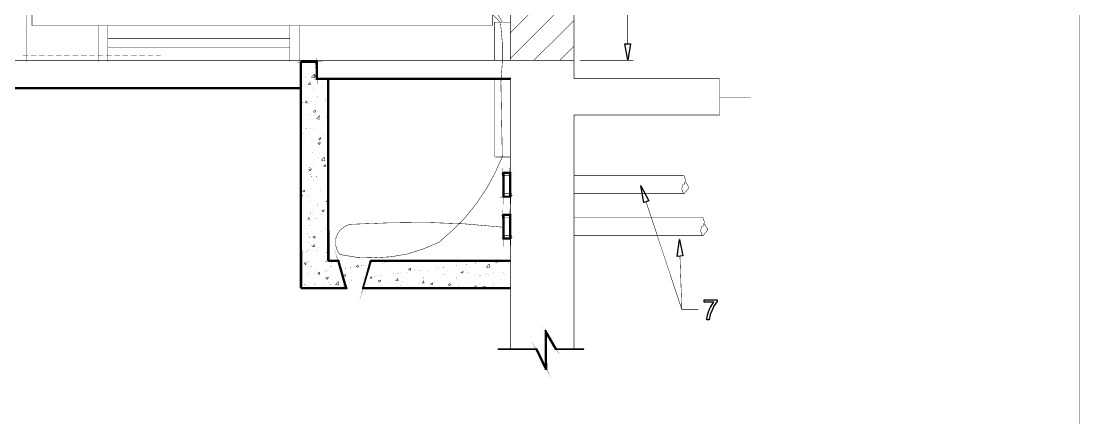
# Model space of a CAD drawing. Extents: x 0 to 210, y 0 to 297.
# Drawn here: x 115.1 to 210.4, y 130.5 to 166.2 of the extents above; entities that cross this region are included whole.
import ezdxf

# ---------------------------------------------------------------- set-up
doc = ezdxf.new("R2010")
doc.units = 0
doc.header["$MEASUREMENT"] = 0
for name, color, linetype in [('C00-00-00-BLACK', 7, 'Continuous'), ('C00-7E-FF', 150, 'Continuous'), ('CFF-00-00', 1, 'Continuous'), ('CFF-7E-00', 30, 'Continuous')]:
    doc.layers.add(name, color=color, linetype=linetype)

msp = doc.modelspace()

# ---------------------------------------------------------------- linework, layer by layer
at = {"layer": 'C00-00-00-BLACK', "const_width": 0.04233}
for points in [[(0.04272, -0.38861), (210.36, -0.38861), (210.36, 296.883), (0.04272, 296.883), (0.04272, -0.38861)], [(157.514, 165.775), (116.08, 165.775), (116.08, 204.517), (157.514, 204.517), (157.514, 165.775)], [(141.653, 160.985), (141.737, 160.985), (141.653, 162.471), (141.653, 160.985)], [(141.653, 162.471), (141.737, 162.555), (140.295, 162.471), (141.653, 162.471)], [(140.338, 162.512), (140.252, 162.512), (140.338, 142.165), (140.338, 162.512)], [(140.252, 162.512), (140.338, 142.165), (140.252, 142.165), (140.252, 162.512)], [(141.737, 162.555), (140.295, 162.471), (140.295, 162.555), (141.737, 162.555)], [(141.737, 160.985), (141.653, 162.471), (141.737, 162.555), (141.737, 160.985)], [(159.129, 160.944), (159.129, 161.028), (141.695, 160.944), (159.129, 160.944)], [(159.129, 161.028), (141.695, 160.944), (141.695, 161.028), (159.129, 161.028)], [(140.295, 160.096), (140.295, 160.182), (106.707, 160.096), (140.295, 160.096)], [(140.295, 160.182), (106.707, 160.096), (106.707, 160.182), (140.295, 160.182)], [(142.798, 160.985), (142.714, 160.985), (142.798, 144.624), (142.798, 160.985)], [(142.714, 160.985), (142.798, 144.624), (142.714, 144.624), (142.714, 160.985)], [(158.448, 150.347), (158.534, 150.432), (158.448, 152.55), (158.448, 150.347)], [(159.083, 152.466), (159.17, 150.347), (159.083, 150.432), (159.083, 152.466)], [(158.534, 152.466), (159.17, 152.55), (159.083, 152.466), (158.534, 152.466)], [(158.448, 152.55), (158.534, 152.466), (159.17, 152.55), (158.448, 152.55)], [(158.534, 150.432), (158.448, 152.55), (158.534, 152.466), (158.534, 150.432)], [(159.17, 152.55), (159.083, 152.466), (159.17, 150.347), (159.17, 152.55)], [(159.17, 150.347), (159.083, 150.432), (158.448, 150.347), (159.17, 150.347)], [(159.083, 150.432), (158.448, 150.347), (158.534, 150.432), (159.083, 150.432)], [(158.448, 146.574), (158.534, 146.659), (158.448, 148.778), (158.448, 146.574)], [(159.083, 148.693), (159.17, 146.574), (159.083, 146.659), (159.083, 148.693)], [(158.534, 148.693), (159.17, 148.778), (159.083, 148.693), (158.534, 148.693)], [(158.448, 148.778), (158.534, 148.693), (159.17, 148.778), (158.448, 148.778)], [(158.534, 146.659), (158.448, 148.778), (158.534, 148.693), (158.534, 146.659)], [(159.17, 148.778), (159.083, 148.693), (159.17, 146.574), (159.17, 148.778)], [(159.17, 146.574), (159.083, 146.659), (158.448, 146.574), (159.17, 146.574)], [(159.083, 146.659), (158.448, 146.574), (158.534, 146.659), (159.083, 146.659)], [(143.605, 144.624), (144.41, 142.124), (144.282, 142.208), (143.605, 144.624)], [(143.648, 144.581), (143.648, 144.666), (142.756, 144.581), (143.648, 144.581)], [(143.648, 144.666), (142.756, 144.581), (142.756, 144.666), (143.648, 144.666)], [(143.69, 144.624), (143.605, 144.624), (144.41, 142.124), (143.69, 144.624)], [(145.894, 142.208), (146.531, 144.624), (146.616, 144.624), (145.894, 142.208)], [(145.809, 142.124), (145.894, 142.208), (146.531, 144.624), (145.809, 142.124)], [(159.129, 144.581), (159.129, 144.666), (146.574, 144.581), (159.129, 144.581)], [(159.129, 144.666), (146.574, 144.581), (146.574, 144.666), (159.129, 144.666)], [(144.41, 142.124), (144.282, 142.208), (140.295, 142.124), (144.41, 142.124)], [(144.282, 142.208), (140.295, 142.124), (140.295, 142.208), (144.282, 142.208)], [(159.129, 142.208), (145.809, 142.124), (145.894, 142.208), (159.129, 142.208)], [(159.129, 142.124), (159.129, 142.208), (145.809, 142.124), (159.129, 142.124)], [(163.155, 136.654), (163.24, 136.697), (162.393, 138.012), (163.155, 136.654)], [(163.24, 136.697), (162.393, 138.012), (162.308, 138.351), (163.24, 136.697)], [(162.393, 138.012), (162.308, 138.351), (162.393, 134.831), (162.393, 138.012)], [(162.308, 138.351), (162.393, 134.831), (162.308, 134.831), (162.308, 138.351)], [(162.308, 134.831), (162.393, 134.874), (161.417, 136.654), (162.308, 134.831)], [(161.417, 136.654), (161.502, 136.697), (158.025, 136.654), (161.417, 136.654)], [(161.502, 136.697), (158.025, 136.654), (158.025, 136.697), (161.502, 136.697)], [(162.393, 134.874), (161.417, 136.654), (161.502, 136.697), (162.393, 134.874)], [(165.743, 136.697), (163.155, 136.654), (163.24, 136.697), (165.743, 136.697)], [(165.743, 136.654), (165.743, 136.697), (163.155, 136.654), (165.743, 136.654)]]:
    msp.add_lwpolyline(points, close=True, dxfattribs=at)
for points in [[(159.129, 162.639), (159.129, 231.309)], [(164.853, 160.985), (164.853, 231.309)], [(106.579, 204.517), (115.612, 204.517), (115.612, 162.512)], [(159.129, 162.639), (159.129, 179.975)], [(159.129, 165.097), (164.853, 170.863)], [(159.129, 162.808), (164.853, 168.531)], [(116.08, 165.775), (157.514, 165.775)], [(122.102, 165.775), (122.102, 162.512)], [(122.907, 165.775), (122.907, 162.512)], [(139.28, 162.512), (139.28, 165.775)], [(140.126, 162.512), (140.126, 165.775)], [(157.686, 166.072), (157.686, 162.639)], [(159.129, 166.072), (157.686, 166.072)], [(158.279, 160.648), (158.405, 162.428), (158.405, 164.251), (158.237, 166.072)], [(161.247, 162.639), (164.853, 166.201)], [(122.907, 164.589), (139.28, 164.589)], [(163.581, 162.639), (164.853, 163.909)], [(115.232, 163.105), (115.739, 163.105)], [(115.997, 163.105), (116.462, 163.105)], [(116.716, 163.105), (117.224, 163.105)], [(117.481, 163.105), (117.988, 163.105)], [(118.243, 163.105), (118.75, 163.105)], [(118.965, 163.105), (119.473, 163.105)], [(119.727, 163.105), (120.237, 163.105)], [(120.492, 163.105), (120.999, 163.105)], [(121.254, 163.105), (121.722, 163.105)], [(121.976, 163.105), (122.484, 163.105)], [(122.738, 163.105), (123.248, 163.105)], [(122.907, 163.783), (139.28, 163.783)], [(123.503, 163.105), (124.01, 163.105)], [(124.222, 163.105), (124.733, 163.105)], [(124.987, 163.105), (125.495, 163.105)], [(125.749, 163.105), (126.258, 163.105)], [(126.514, 163.105), (126.979, 163.105)], [(127.233, 163.105), (127.659, 163.105)], [(48.5193, 162.639), (164.853, 162.639)], [(140.891, 162.428), (140.933, 162.428)], [(141.569, 162.002), (141.61, 162.002)], [(157.686, 162.639), (159.129, 162.639)], [(140.678, 161.113), (140.721, 161.113)], [(141.23, 161.113), (141.483, 161.41)], [(141.23, 161.113), (141.526, 161.071)], [(141.441, 161.24), (141.653, 161.324)], [(141.441, 161.24), (141.569, 161.155)], [(141.526, 161.071), (141.483, 161.41)], [(141.569, 161.155), (141.653, 161.324)], [(106.707, 160.139), (140.295, 160.139)], [(140.933, 160.478), (141.103, 160.648)], [(140.933, 160.478), (141.144, 160.435)], [(141.144, 160.435), (141.103, 160.648)], [(141.144, 160.689), (141.187, 160.689)], [(141.271, 160.096), (141.314, 160.096)], [(141.526, 160.901), (141.569, 160.901)], [(142.078, 160.223), (142.121, 160.223)], [(157.729, 160.985), (157.729, 153.948)], [(158.405, 153.948), (158.279, 160.648)], [(159.129, 136.654), (159.129, 160.985)], [(177.958, 160.985), (177.958, 157.721), (164.853, 157.721), (164.853, 136.654)], [(164.853, 160.985), (177.958, 160.985)], [(164.853, 160.985), (177.958, 160.985)], [(141.483, 159.797), (141.526, 159.797)], [(141.78, 159.374), (141.825, 159.374)], [(177.958, 159.331), (180.759, 159.331)], [(140.382, 158.824), (140.425, 158.824)], [(140.637, 158.866), (140.848, 158.951)], [(140.637, 158.866), (140.807, 158.782)], [(140.721, 158.994), (140.764, 158.994)], [(140.807, 158.782), (140.848, 158.951)], [(140.975, 158.739), (141.017, 158.739)], [(141.23, 158.908), (141.271, 158.908)], [(141.399, 157.974), (141.569, 158.189)], [(141.483, 158.698), (141.526, 158.698)], [(141.61, 157.974), (141.569, 158.189)], [(142.46, 159.078), (142.501, 159.078)], [(142.46, 158.908), (142.501, 158.908)], [(140.338, 157.637), (140.382, 157.637)], [(141.144, 157.721), (141.187, 157.721)], [(141.399, 157.974), (141.61, 157.974)], [(141.441, 157.637), (141.483, 157.637)], [(141.569, 157.806), (141.61, 157.806)], [(141.695, 157.382), (141.952, 157.678)], [(141.695, 157.382), (141.952, 157.34)], [(141.78, 158.017), (141.825, 158.017)], [(141.952, 157.34), (141.952, 157.678)], [(142.587, 157.551), (142.756, 157.594)], [(142.587, 157.551), (142.756, 157.467)], [(140.721, 156.493), (140.764, 156.493)], [(141.103, 156.536), (141.144, 156.536)], [(141.399, 156.536), (141.441, 156.536)], [(140.51, 156.024), (140.552, 156.024)], [(141.187, 155.601), (141.23, 155.601)], [(141.356, 155.432), (141.399, 155.432)], [(141.866, 155.517), (142.036, 155.728)], [(141.866, 155.517), (142.078, 155.517)], [(141.952, 155.474), (141.994, 155.474)], [(142.078, 155.517), (142.036, 155.728)], [(142.248, 155.94), (142.291, 155.94)], [(140.975, 154.585), (141.017, 154.585)], [(141.314, 154.373), (141.356, 154.373)], [(141.78, 155.178), (142.036, 155.262)], [(141.78, 155.178), (141.952, 155.051)], [(141.952, 155.051), (142.036, 155.262)], [(141.06, 154.204), (141.103, 154.204)], [(141.61, 154.289), (141.653, 154.289)], [(141.78, 153.863), (141.825, 153.863)], [(141.909, 154.289), (141.952, 154.289)], [(142.121, 153.651), (142.375, 153.948)], [(142.121, 153.651), (142.417, 153.609)], [(142.417, 153.609), (142.375, 153.948)], [(159.129, 153.948), (157.772, 153.948)], [(140.933, 152.636), (140.975, 152.636)], [(140.975, 152.805), (141.23, 152.889)], [(140.975, 152.805), (141.144, 152.678)], [(141.017, 153.016), (141.06, 153.016)], [(141.144, 152.678), (141.23, 152.889)], [(141.271, 153.271), (141.314, 153.271)], [(142.291, 153.186), (142.332, 153.186)], [(142.332, 153.059), (142.46, 153.271)], [(142.332, 153.059), (142.501, 153.059)], [(142.501, 153.059), (142.46, 153.271)], [(142.714, 152.55), (142.756, 152.55)], [(141.103, 152.382), (141.144, 152.382)], [(141.23, 152.17), (141.271, 152.17)], [(141.399, 151.871), (141.441, 151.871)], [(141.653, 152.17), (141.695, 152.17)], [(159.129, 152.297), (158.534, 152.297)], [(174.734, 152.297), (164.853, 152.297)], [(174.691, 151.491), (174.637, 151.427), (174.553, 151.068), (174.68, 150.706), (174.734, 150.643)], [(174.734, 151.448), (174.786, 151.501), (174.894, 151.857), (174.786, 152.233), (174.734, 152.297)], [(174.734, 150.643), (174.786, 150.665), (175.149, 151.088), (175.16, 151.152), (175.16, 151.289), (174.913, 151.67), (174.861, 151.701)], [(140.295, 150.939), (140.338, 150.939)], [(140.295, 150.473), (140.425, 150.516)], [(140.338, 150.304), (140.425, 150.516)], [(140.425, 150.813), (140.594, 150.982)], [(140.425, 150.813), (140.637, 150.813)], [(140.552, 150.6), (140.594, 150.6)], [(140.637, 150.813), (140.594, 150.982)], [(141.187, 151.109), (141.23, 151.109)], [(142.036, 150.896), (142.078, 150.896)], [(142.628, 150.855), (142.671, 150.855)], [(159.129, 150.643), (158.534, 150.643)], [(164.853, 150.643), (174.734, 150.643)], [(140.295, 150.39), (140.338, 150.304)], [(140.975, 150.432), (141.017, 150.432)], [(141.144, 150.008), (141.187, 150.008)], [(141.737, 149.582), (141.78, 149.582)], [(141.78, 149.709), (141.825, 149.709)], [(142.544, 149.921), (142.756, 150.134)], [(142.544, 149.921), (142.756, 149.921)], [(142.587, 149.667), (142.628, 149.667)], [(140.338, 148.863), (140.382, 148.863)], [(141.103, 148.905), (141.144, 148.905)], [(141.399, 149.202), (141.441, 149.202)], [(142.121, 148.778), (142.164, 148.778)], [(142.164, 149.116), (142.375, 149.202)], [(142.164, 149.116), (142.332, 148.989)], [(142.332, 148.989), (142.375, 149.202)], [(140.891, 148.354), (141.017, 148.524)], [(140.891, 148.354), (141.06, 148.354)], [(140.891, 148.27), (140.933, 148.27)], [(141.06, 148.354), (141.017, 148.524)], [(141.06, 147.802), (141.103, 147.802)], [(141.103, 148.227), (141.144, 148.227)], [(141.695, 148.397), (141.737, 148.397)], [(142.714, 148.016), (142.756, 148.016)], [(159.129, 148.524), (158.534, 148.524)], [(176.432, 148.524), (164.853, 148.524)], [(176.39, 147.718), (176.337, 147.654), (176.25, 147.294), (176.378, 146.935), (176.432, 146.87)], [(176.432, 147.675), (176.484, 147.729), (176.59, 148.084), (176.484, 148.46), (176.432, 148.524)], [(176.432, 146.87), (176.484, 146.892), (176.845, 147.315), (176.856, 147.379), (176.856, 147.518), (176.612, 147.899), (176.56, 147.931)], [(140.764, 147.548), (140.807, 147.548)], [(140.848, 147.082), (140.891, 147.082)], [(141.017, 146.743), (141.06, 146.743)], [(141.356, 146.743), (141.569, 146.827)], [(141.356, 146.743), (141.526, 146.616)], [(141.526, 146.616), (141.569, 146.827)], [(142.078, 147.252), (142.121, 147.252)], [(142.501, 147.463), (142.544, 147.463)], [(142.671, 146.955), (142.714, 146.955)], [(159.129, 146.87), (158.534, 146.87)], [(164.853, 146.87), (176.432, 146.87)], [(140.975, 146.278), (141.017, 146.278)], [(141.23, 145.981), (141.271, 145.981)], [(141.314, 145.897), (141.483, 146.067)], [(141.314, 145.897), (141.526, 145.852)], [(141.526, 145.852), (141.483, 146.067)], [(141.866, 145.809), (141.909, 145.809)], [(142.628, 145.852), (142.671, 145.852)], [(140.807, 145.428), (140.848, 145.428)], [(140.975, 145.639), (141.017, 145.639)], [(141.737, 145.555), (141.78, 145.555)], [(142.417, 144.963), (142.46, 144.963)], [(142.544, 145.343), (142.587, 145.343)], [(140.382, 144.666), (140.425, 144.666)], [(140.552, 144.37), (140.764, 144.454)], [(140.552, 144.37), (140.721, 144.243)], [(140.721, 144.243), (140.764, 144.454)], [(140.933, 144.54), (140.975, 144.54)], [(141.103, 144.115), (141.144, 144.115)], [(141.23, 144.115), (141.271, 144.115)], [(142.587, 144.75), (142.628, 144.75)], [(142.967, 144.074), (143.01, 144.074)], [(143.01, 144.413), (143.053, 144.413)], [(143.648, 143.947), (143.69, 143.947)], [(144.282, 143.904), (144.325, 143.904)], [(144.709, 143.988), (144.75, 143.988)], [(145.259, 144.115), (145.471, 144.201)], [(145.259, 144.115), (145.428, 143.988)], [(145.428, 143.988), (145.471, 144.201)], [(145.725, 144.201), (145.767, 144.201)], [(145.936, 144.158), (145.978, 144.158)], [(146.447, 143.904), (146.49, 143.904)], [(146.531, 144.327), (146.574, 144.327)], [(147.592, 144.37), (147.635, 144.37)], [(147.762, 144.497), (147.804, 144.497)], [(148.227, 143.859), (148.27, 143.859)], [(149.288, 144.581), (149.331, 144.581)], [(149.967, 143.859), (150.177, 143.947)], [(149.967, 143.859), (150.134, 143.732)], [(150.134, 143.732), (150.177, 143.947)], [(152.426, 144.115), (152.469, 144.115)], [(152.596, 143.947), (152.638, 143.947)], [(153.104, 143.988), (153.145, 143.988)], [(153.487, 144.581), (153.487, 144.624)], [(153.487, 144.581), (153.741, 144.54)], [(153.741, 144.54), (153.741, 144.624)], [(153.91, 144.115), (153.953, 144.115)], [(154.292, 144.201), (154.335, 144.201)], [(154.335, 144.454), (154.376, 144.454)], [(155.141, 144.285), (155.184, 144.285)], [(155.988, 144.413), (156.03, 144.413)], [(156.964, 144.031), (157.218, 144.327)], [(156.964, 144.031), (157.26, 143.988)], [(157.007, 144.031), (157.048, 144.031)], [(157.218, 144.54), (157.26, 144.54)], [(157.26, 143.988), (157.218, 144.327)], [(157.43, 144.624), (157.599, 144.54)], [(157.599, 144.54), (157.642, 144.624)], [(157.772, 144.454), (157.898, 144.624)], [(157.772, 144.454), (157.982, 144.454)], [(157.982, 144.454), (157.94, 144.624)], [(158.914, 144.37), (158.957, 144.37)], [(140.891, 143.479), (140.933, 143.479)], [(141.569, 143.648), (141.61, 143.648)], [(141.78, 143.436), (141.952, 143.605)], [(141.78, 143.436), (141.994, 143.393)], [(141.994, 143.393), (141.952, 143.605)], [(142.375, 143.775), (142.417, 143.775)], [(142.501, 143.056), (142.756, 143.14)], [(142.501, 143.056), (142.671, 142.927)], [(142.544, 143.69), (142.587, 143.69)], [(142.671, 142.927), (142.756, 143.14)], [(144.114, 143.224), (144.282, 143.393)], [(144.114, 143.224), (144.325, 143.224)], [(144.325, 143.224), (144.282, 143.393)], [(144.836, 142.927), (144.877, 142.927)], [(145.682, 143.013), (145.725, 143.013)], [(145.894, 143.056), (145.936, 143.056)], [(146.49, 143.013), (146.659, 143.224)], [(146.49, 143.013), (146.659, 143.013)], [(146.659, 143.013), (146.659, 143.182)], [(146.701, 143.14), (146.743, 143.14)], [(146.913, 143.182), (146.955, 143.182)], [(147.548, 143.266), (147.592, 143.266)], [(148.609, 143.436), (148.65, 143.436)], [(148.82, 142.801), (148.989, 143.013)], [(148.989, 143.479), (149.035, 143.479)], [(149.035, 142.801), (148.989, 143.013)], [(149.246, 143.52), (149.288, 143.52)], [(149.797, 143.563), (149.838, 143.563)], [(149.967, 143.775), (150.008, 143.775)], [(150.519, 143.775), (150.562, 143.775)], [(150.942, 143.732), (150.985, 143.732)], [(151.027, 143.732), (151.069, 143.732)], [(151.281, 143.056), (151.324, 143.056)], [(151.704, 143.69), (151.747, 143.69)], [(153.188, 143.393), (153.231, 143.393)], [(153.445, 143.605), (153.487, 143.605)], [(154.249, 143.097), (154.292, 143.097)], [(154.292, 142.97), (154.335, 142.97)], [(154.672, 143.563), (154.887, 143.648)], [(154.672, 143.563), (154.845, 143.479)], [(154.845, 143.479), (154.887, 143.648)], [(155.098, 143.732), (155.141, 143.732)], [(155.226, 143.563), (155.268, 143.563)], [(155.946, 143.352), (155.988, 143.352)], [(156.372, 143.266), (156.414, 143.266)], [(156.964, 143.479), (157.007, 143.479)], [(157.176, 143.352), (157.218, 143.352)], [(157.599, 143.563), (157.642, 143.563)], [(158.448, 143.52), (158.491, 143.52)], [(158.702, 143.393), (158.744, 143.393)], [(140.594, 142.462), (140.637, 142.462)], [(140.721, 142.378), (140.764, 142.378)], [(140.848, 142.378), (140.891, 142.378)], [(141.526, 142.462), (141.569, 142.462)], [(142.332, 142.378), (142.375, 142.378)], [(142.501, 142.59), (142.544, 142.59)], [(142.756, 142.631), (142.798, 142.631)], [(142.883, 142.462), (142.925, 142.462)], [(143.393, 142.462), (143.69, 142.759)], [(143.393, 142.462), (143.69, 142.42)], [(143.69, 142.42), (143.69, 142.759)], [(144.071, 142.335), (144.114, 142.335)], [(144.241, 142.843), (144.282, 142.843)], [(144.793, 142.801), (144.836, 142.801)], [(145.809, 142.251), (145.852, 142.251)], [(147.125, 142.165), (147.166, 142.208)], [(147.166, 142.165), (147.166, 142.208)], [(147.209, 142.801), (147.463, 142.886)], [(147.209, 142.801), (147.379, 142.674)], [(147.379, 142.674), (147.463, 142.886)], [(147.463, 142.42), (147.505, 142.42)], [(147.505, 142.165), (147.548, 142.165)], [(147.592, 142.165), (147.635, 142.165)], [(148.101, 142.165), (148.143, 142.165)], [(148.82, 142.801), (149.035, 142.801)], [(148.947, 142.294), (148.989, 142.294)], [(149.204, 142.42), (149.246, 142.42)], [(149.374, 142.717), (149.415, 142.717)], [(150.177, 142.42), (150.22, 142.42)], [(150.899, 142.674), (150.942, 142.674)], [(151.196, 142.59), (151.324, 142.801)], [(151.196, 142.59), (151.365, 142.59)], [(151.365, 142.59), (151.324, 142.801)], [(151.919, 142.504), (152.172, 142.631)], [(151.919, 142.504), (152.087, 142.42)], [(152.087, 142.42), (152.172, 142.631)], [(152.257, 142.717), (152.299, 142.717)], [(152.553, 142.843), (152.596, 142.843)], [(153.061, 142.801), (153.104, 142.801)], [(153.53, 142.42), (153.7, 142.59)], [(153.53, 142.42), (153.741, 142.378)], [(153.741, 142.378), (153.7, 142.59)], [(154.462, 142.251), (154.503, 142.251)], [(155.86, 142.208), (156.03, 142.378)], [(155.86, 142.208), (156.072, 142.165)], [(155.903, 142.251), (155.946, 142.251)], [(156.072, 142.165), (156.03, 142.378)], [(156.372, 142.59), (156.414, 142.59)], [(156.625, 142.251), (156.88, 142.335)], [(156.625, 142.251), (156.795, 142.165)], [(156.795, 142.165), (156.88, 142.335)], [(157.557, 142.462), (157.599, 142.462)], [(157.557, 142.251), (157.599, 142.251)], [(158.279, 142.886), (158.321, 142.886)], [(158.364, 142.165), (158.405, 142.165)], [(158.405, 142.165), (158.448, 142.165)]]:
    msp.add_lwpolyline(points, dxfattribs=at)
at = {"layer": 'C00-00-00-BLACK'}
for points in [[(140.338, 162.512), (140.252, 162.512), (140.338, 142.165), (140.338, 162.512)], [(140.252, 162.512), (140.338, 142.165), (140.252, 142.165), (140.252, 162.512)], [(141.653, 162.471), (141.737, 162.555), (140.295, 162.471), (141.653, 162.471)], [(141.737, 162.555), (140.295, 162.471), (140.295, 162.555), (141.737, 162.555)], [(141.737, 160.985), (141.653, 162.471), (141.737, 162.555), (141.737, 160.985)], [(141.653, 160.985), (141.737, 160.985), (141.653, 162.471), (141.653, 160.985)], [(159.129, 160.944), (159.129, 161.028), (141.695, 160.944), (159.129, 160.944)], [(159.129, 161.028), (141.695, 160.944), (141.695, 161.028), (159.129, 161.028)], [(140.295, 160.096), (140.295, 160.182), (106.707, 160.096), (140.295, 160.096)], [(140.295, 160.182), (106.707, 160.096), (106.707, 160.182), (140.295, 160.182)], [(142.798, 160.985), (142.714, 160.985), (142.798, 144.624), (142.798, 160.985)], [(142.714, 160.985), (142.798, 144.624), (142.714, 144.624), (142.714, 160.985)], [(158.448, 150.347), (158.534, 150.432), (158.448, 152.55), (158.448, 150.347)], [(158.534, 150.432), (158.448, 152.55), (158.534, 152.466), (158.534, 150.432)], [(158.448, 152.55), (158.534, 152.466), (159.17, 152.55), (158.448, 152.55)], [(158.534, 152.466), (159.17, 152.55), (159.083, 152.466), (158.534, 152.466)], [(159.17, 152.55), (159.083, 152.466), (159.17, 150.347), (159.17, 152.55)], [(159.083, 152.466), (159.17, 150.347), (159.083, 150.432), (159.083, 152.466)], [(159.17, 150.347), (159.083, 150.432), (158.448, 150.347), (159.17, 150.347)], [(159.083, 150.432), (158.448, 150.347), (158.534, 150.432), (159.083, 150.432)], [(158.448, 146.574), (158.534, 146.659), (158.448, 148.778), (158.448, 146.574)], [(158.534, 146.659), (158.448, 148.778), (158.534, 148.693), (158.534, 146.659)], [(158.448, 148.778), (158.534, 148.693), (159.17, 148.778), (158.448, 148.778)], [(158.534, 148.693), (159.17, 148.778), (159.083, 148.693), (158.534, 148.693)], [(159.17, 148.778), (159.083, 148.693), (159.17, 146.574), (159.17, 148.778)], [(159.083, 148.693), (159.17, 146.574), (159.083, 146.659), (159.083, 148.693)], [(159.17, 146.574), (159.083, 146.659), (158.448, 146.574), (159.17, 146.574)], [(159.083, 146.659), (158.448, 146.574), (158.534, 146.659), (159.083, 146.659)], [(143.648, 144.581), (143.648, 144.666), (142.756, 144.581), (143.648, 144.581)], [(143.648, 144.666), (142.756, 144.581), (142.756, 144.666), (143.648, 144.666)], [(143.69, 144.624), (143.605, 144.624), (144.41, 142.124), (143.69, 144.624)], [(143.605, 144.624), (144.41, 142.124), (144.282, 142.208), (143.605, 144.624)], [(145.809, 142.124), (145.894, 142.208), (146.531, 144.624), (145.809, 142.124)], [(145.894, 142.208), (146.531, 144.624), (146.616, 144.624), (145.894, 142.208)], [(159.129, 144.581), (159.129, 144.666), (146.574, 144.581), (159.129, 144.581)], [(159.129, 144.666), (146.574, 144.581), (146.574, 144.666), (159.129, 144.666)], [(144.41, 142.124), (144.282, 142.208), (140.295, 142.124), (144.41, 142.124)], [(144.282, 142.208), (140.295, 142.124), (140.295, 142.208), (144.282, 142.208)], [(159.129, 142.124), (159.129, 142.208), (145.809, 142.124), (159.129, 142.124)], [(159.129, 142.208), (145.809, 142.124), (145.894, 142.208), (159.129, 142.208)], [(163.24, 136.697), (162.393, 138.012), (162.308, 138.351), (163.24, 136.697)], [(162.393, 138.012), (162.308, 138.351), (162.393, 134.831), (162.393, 138.012)], [(162.308, 138.351), (162.393, 134.831), (162.308, 134.831), (162.308, 138.351)], [(163.155, 136.654), (163.24, 136.697), (162.393, 138.012), (163.155, 136.654)], [(161.417, 136.654), (161.502, 136.697), (158.025, 136.654), (161.417, 136.654)], [(161.502, 136.697), (158.025, 136.654), (158.025, 136.697), (161.502, 136.697)], [(162.393, 134.874), (161.417, 136.654), (161.502, 136.697), (162.393, 134.874)], [(162.308, 134.831), (162.393, 134.874), (161.417, 136.654), (162.308, 134.831)], [(165.743, 136.654), (165.743, 136.697), (163.155, 136.654), (165.743, 136.654)], [(165.743, 136.697), (163.155, 136.654), (163.24, 136.697), (165.743, 136.697)]]:
    msp.add_lwpolyline(points, close=True, dxfattribs=at)
at = {"layer": 'C00-7E-FF', "const_width": 0.04233}
for points in [[(169.688, 164.122), (169.688, 193.667)], [(165.404, 162.639), (170.196, 162.639)], [(171.341, 149.921), (174.564, 140.215), (176.048, 140.215)], [(174.395, 145.005), (174.564, 140.215)]]:
    msp.add_lwpolyline(points, dxfattribs=at)
for points in [[(169.434, 164.122), (169.943, 164.122), (169.688, 162.639), (169.434, 164.122)], [(171.13, 149.837), (170.875, 151.362), (171.596, 150.008), (171.13, 149.837)], [(174.141, 145.005), (174.352, 146.531), (174.648, 145.047), (174.141, 145.005)]]:
    msp.add_lwpolyline(points, close=True, dxfattribs=at)
at = {"layer": 'C00-7E-FF'}
for points in [[(169.434, 164.122), (169.943, 164.122), (169.688, 162.639), (169.434, 164.122)], [(171.13, 149.837), (170.875, 151.362), (171.596, 150.008), (171.13, 149.837)], [(174.141, 145.005), (174.352, 146.531), (174.648, 145.047), (174.141, 145.005)]]:
    msp.add_lwpolyline(points, close=True, dxfattribs=at)
at = {"layer": 'CFF-00-00', "const_width": 0.04233}
for points in [[(155.268, 173.32), (155.523, 171.54), (156.88, 168.743), (158.405, 166.072)], [(158.237, 166.072), (157.514, 166.794), (156.668, 167.386), (155.733, 167.852), (154.715, 168.148), (153.7, 168.278), (152.638, 168.235)], [(152.722, 146.278), (153.91, 147.336), (155.057, 148.481), (156.072, 149.751), (156.964, 151.066), (157.729, 152.466), (158.405, 153.948)], [(144.664, 147.886), (144.198, 147.675), (143.818, 147.379), (143.563, 146.997), (143.393, 146.531), (143.393, 146.067), (143.52, 145.598), (143.775, 145.174)], [(158.405, 147.632), (154.971, 147.931), (151.535, 148.058), (148.101, 148.016), (144.664, 147.886)], [(143.775, 145.174), (145.302, 144.92), (146.827, 144.877), (148.354, 144.963), (149.838, 145.216), (151.324, 145.682), (152.722, 146.278)]]:
    msp.add_lwpolyline(points, dxfattribs=at)
at = {"layer": 'CFF-7E-00'}
msp.add_lwpolyline([(176.56, 140.893), (176.56, 141.105), (177.745, 141.105), (177.745, 140.936), (177.713, 140.904), (177.426, 140.481), (177.406, 140.428), (177.374, 140.375), (177.13, 139.843), (177.11, 139.79), (177.099, 139.748), (177.034, 139.325), (177.024, 139.282), (176.813, 139.282), (176.813, 139.282), (176.875, 139.737), (176.897, 139.79), (176.907, 139.843), (177.087, 140.343), (177.11, 140.385), (177.141, 140.439), (177.415, 140.862), (177.449, 140.893), (176.56, 140.893)], close=True, dxfattribs=at)

doc.saveas('drawing.dxf')
